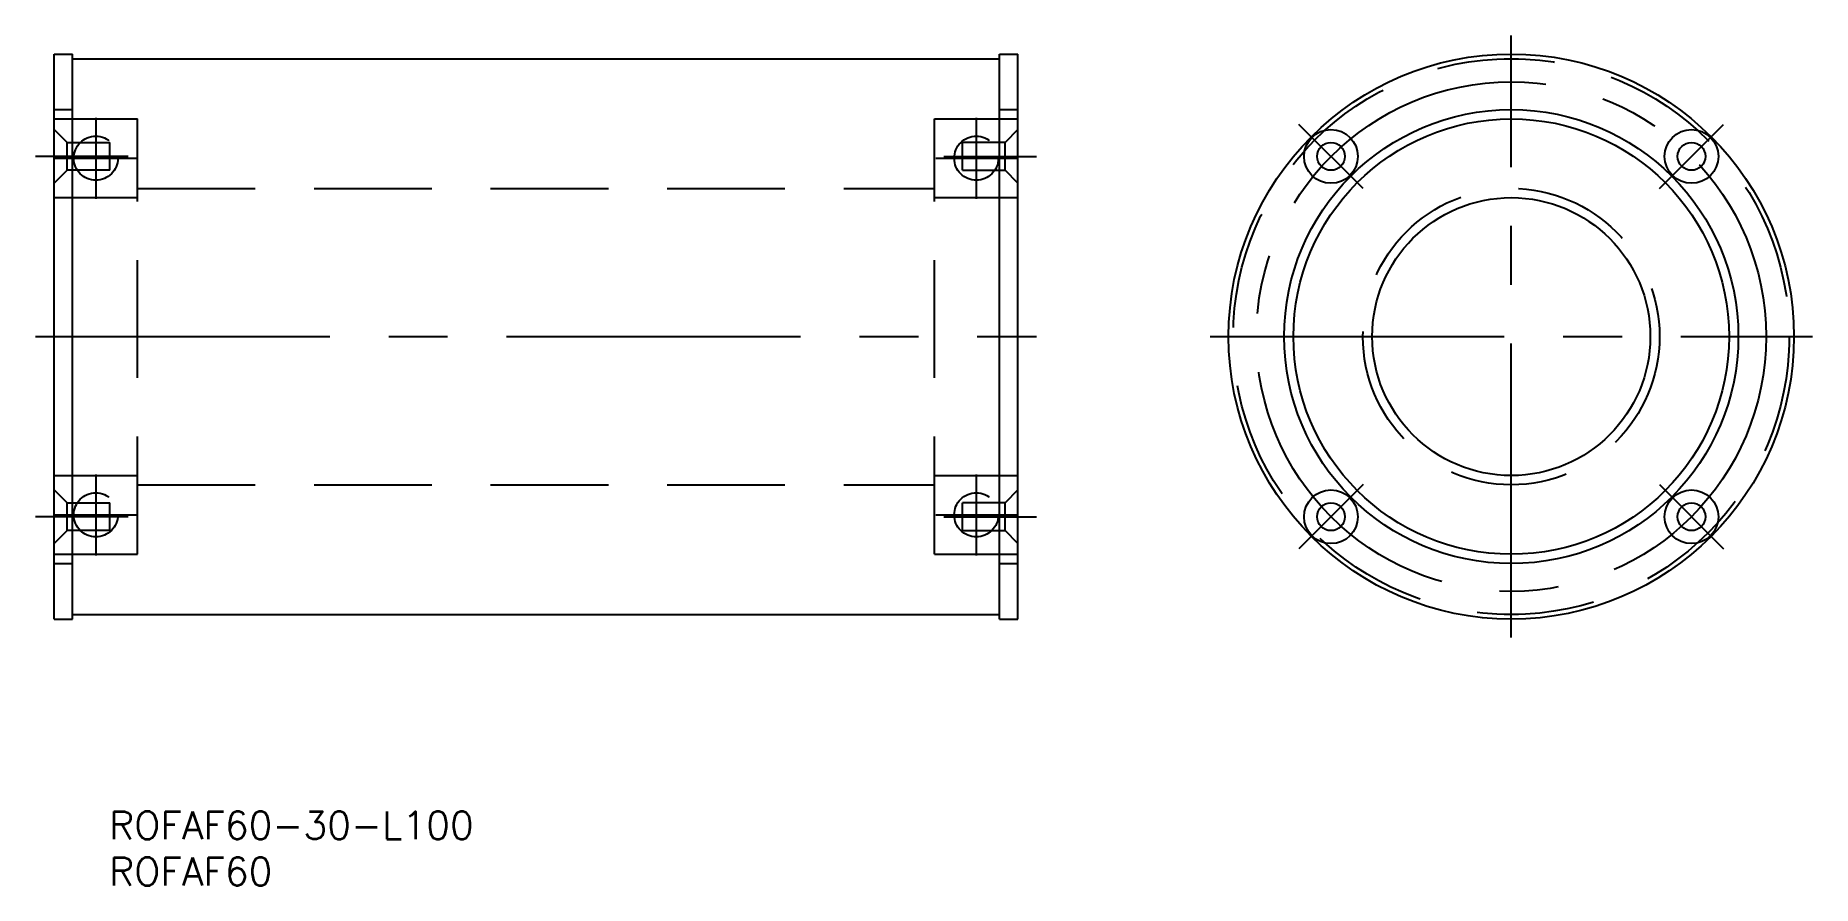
# Model space of a CAD drawing. Extents: x -159 to 32, y -59 to 32.
import ezdxf

# ---------------------------------------------------------------- set-up
doc = ezdxf.new("R2010")
doc.units = 0
doc.linetypes.add('CENTER', pattern=[50.8, 31.75, -6.35, 6.35, -6.35])
doc.linetypes.add('DASHED', pattern=[19.05, 12.7, -6.35])
doc.layers.get('0').update_dxf_attribs({"linetype": 'CONTINUOUS'})
doc.layers.add('CENTER', color=1, linetype='CENTER')
doc.styles.get("Standard").update_dxf_attribs({"font": 'txt.shx', "height": 3, "bigfont": 'bigfont.shx'})

msp = doc.modelspace()

# ---------------------------------------------------------------- linework, layer by layer
at = {"color": 7, "linetype": 'CONTINUOUS'}
for p, q in [((-157.22, 30.5), (-155.22, 30.5)), ((-157.22, -30.5), (-157.22, 30.5)), ((-155.22, -30.5), (-155.22, 30.5)), ((-155.22, 30), (-55.22, 30)), ((-55.22, -30.5), (-55.22, 30.5)), ((-55.22, 30.5), (-53.22, 30.5)), ((-53.22, -30.5), (-53.22, 30.5)), ((-157.22, -30.5), (-155.22, -30.5)), ((-155.22, -30), (-55.22, -30)), ((-55.22, -30.5), (-53.22, -30.5))]:
    msp.add_line(p, q, dxfattribs=at)
at = {"color": 3, "linetype": 'DASHED'}
for p, q in [((-157.22, 24.5), (-155.22, 24.5)), ((-157.22, 23.5), (-148.22, 23.5)), ((-148.22, -23.5), (-148.22, 23.5)), ((-62.22, -23.5), (-62.22, 23.5)), ((-62.22, 23.5), (-53.22, 23.5)), ((-55.22, 24.5), (-53.22, 24.5)), ((-157.22, 22.35), (-155.82, 20.95)), ((-53.22, 22.35), (-54.62, 20.95)), ((-155.82, 17.95), (-155.82, 20.95)), ((-155.82, 20.95), (-151.22, 20.95)), ((-151.22, 17.95), (-151.22, 20.95)), ((-59.22, 17.95), (-59.22, 20.95)), ((-54.62, 20.95), (-59.22, 20.95)), ((-54.62, 17.95), (-54.62, 20.95)), ((-157.22, 16.55), (-155.82, 17.95)), ((-151.22, 17.95), (-155.82, 17.95)), ((-59.22, 17.95), (-54.62, 17.95)), ((-53.22, 16.55), (-54.62, 17.95)), ((-148.22, 16), (-62.22, 16)), ((-157.22, 15), (-148.22, 15)), ((-62.22, 15), (-53.22, 15)), ((-157.22, -15), (-148.22, -15)), ((-62.22, -15), (-53.22, -15)), ((-157.22, -16.55), (-155.82, -17.95)), ((-148.22, -16), (-62.22, -16)), ((-53.22, -16.55), (-54.62, -17.95)), ((-155.82, -20.95), (-155.82, -17.95)), ((-155.82, -17.95), (-151.22, -17.95)), ((-151.22, -20.95), (-151.22, -17.95)), ((-59.22, -20.95), (-59.22, -17.95)), ((-54.62, -17.95), (-59.22, -17.95)), ((-54.62, -20.95), (-54.62, -17.95)), ((-157.22, -22.35), (-155.82, -20.95)), ((-151.22, -20.95), (-155.82, -20.95)), ((-59.22, -20.95), (-54.62, -20.95)), ((-53.22, -22.35), (-54.62, -20.95)), ((-157.22, -23.5), (-148.22, -23.5)), ((-157.22, -24.5), (-155.22, -24.5)), ((-62.22, -23.5), (-53.22, -23.5)), ((-55.22, -24.5), (-53.22, -24.5))]:
    msp.add_line(p, q, dxfattribs=at)
at = {"color": 7, "linetype": 'CONTINUOUS'}
for centre, radius in [((0, 0), 30.5), ((0, 0), 24.5), ((0, 0), 23.5), ((-19.45, 19.45), 2.9), ((19.45, 19.45), 2.9), ((-19.45, 19.45), 1.5), ((19.45, 19.45), 1.5), ((0, 0), 15), ((-19.45, -19.45), 2.9), ((19.45, -19.45), 2.9), ((-19.45, -19.45), 1.5), ((19.45, -19.45), 1.5)]:
    msp.add_circle(centre, radius, dxfattribs=at)
at = {"color": 3, "linetype": 'DASHED'}
for centre, radius in [((0, 0), 30), ((-152.72, 19.25), 2.38), ((-57.72, 19.25), 2.38), ((0, 0), 16), ((-152.72, -19.25), 2.38), ((-57.72, -19.25), 2.38)]:
    msp.add_circle(centre, radius, dxfattribs=at)
at = {"layer": 'CENTER', "color": 1, "linetype": 'CENTER'}
for p, q in [((0, -32.5), (0, 32.5)), ((-152.72, 23.63), (-152.72, 14.87)), ((-57.72, 23.63), (-57.72, 14.87)), ((-15.98, 15.98), (-22.91, 22.91)), ((15.98, 15.98), (22.91, 22.91)), ((-149.22, 19.45), (-159.22, 19.45)), ((-157.1, 19.25), (-148.34, 19.25)), ((-62.1, 19.25), (-53.34, 19.25)), ((-61.22, 19.45), (-51.22, 19.45)), ((-159.22, 0), (-51.22, 0)), ((-32.5, 0), (32.5, 0)), ((-152.72, -14.87), (-152.72, -23.63)), ((-57.72, -14.87), (-57.72, -23.63)), ((-15.98, -15.98), (-22.91, -22.91)), ((15.98, -15.98), (22.91, -22.91)), ((-149.22, -19.45), (-159.22, -19.45)), ((-157.1, -19.25), (-148.34, -19.25)), ((-62.1, -19.25), (-53.34, -19.25)), ((-61.22, -19.45), (-51.22, -19.45))]:
    msp.add_line(p, q, dxfattribs=at)
msp.add_circle((0, 0), 27.5, dxfattribs=at)

# ---------------------------------------------------------------- texts
at = {"color": 7, "linetype": 'CONTINUOUS'}
for s, p in [('ROFAF60-30-L100', (-151.28, -54.25)), ('ROFAF60', (-151.28, -59.25))]:
    msp.add_text(s, height=3, dxfattribs=at).set_placement(p)

doc.saveas('drawing.dxf')
